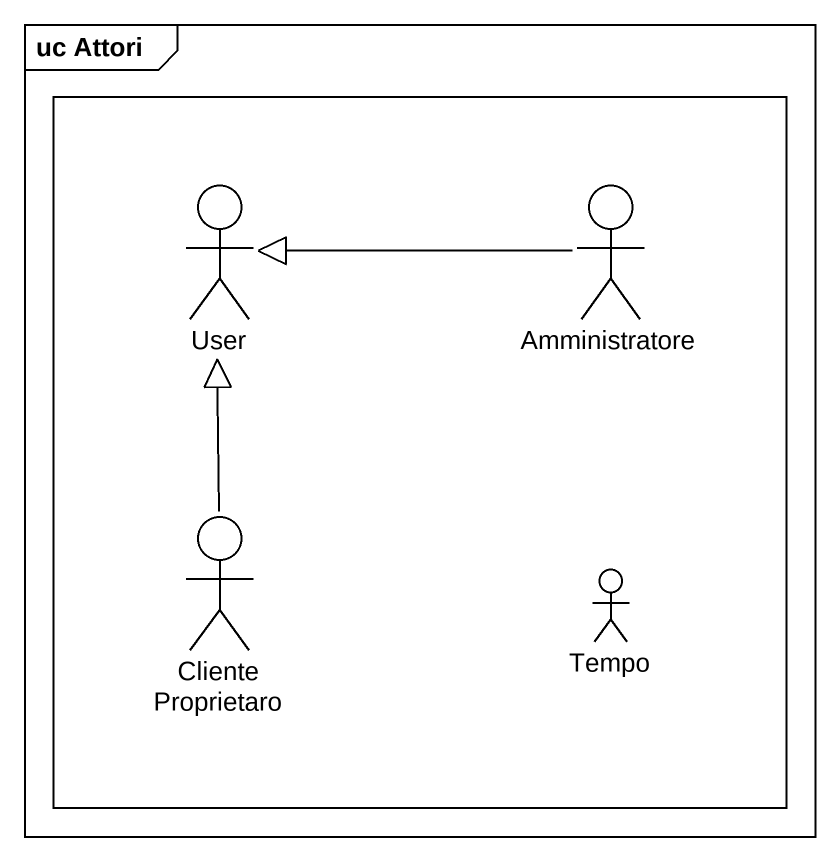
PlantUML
@startuml
mainframe uc Attori
rectangle " " as rectangle1 {
  actor User
  actor Amministratore
  actor "Cliente Proprietaro" as Cliente_Proprietaro
  actor Tempo
}
Amministratore -left-|> User
Cliente_Proprietaro -up-|> User
@enduml
